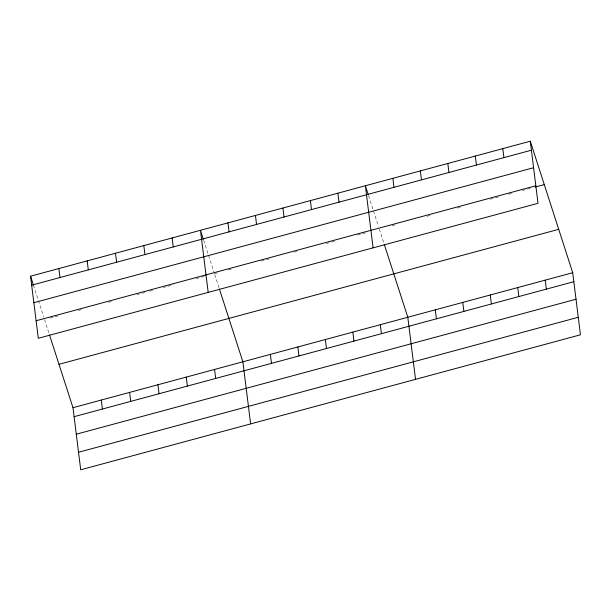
<?xml version="1.0" encoding="UTF-8"?>
<svg xmlns="http://www.w3.org/2000/svg" width="611" height="611" viewBox="0 0 611 611"><rect width="100%" height="100%" fill="white"/><g stroke="black" fill="none" stroke-linecap="round" stroke-linejoin="round"><path stroke-width="0.46" stroke-dasharray="3.06 2.29" d="M50.033 318.11L60.084 315.391M78.353 310.457L82.92 309.227M108.498 302.315L111.24 301.574M136.818 294.67L145.036 292.448M149.603 291.21L153.262 290.225M163.305 287.514L166.963 286.528M167.872 286.276L173.356 284.795M196.192 278.631L204.41 276.409M214.461 273.697L218.127 272.705M228.209 269.986L232.783 268.748M261.187 261.073L269.436 258.85M294.174 252.167L296.915 251.427M326.236 243.506L334.484 241.276M357.389 235.09L365.63 232.867M392.201 225.688L396.783 224.451M427.013 216.286L430.679 215.293M457.249 208.122L461.832 206.885M490.236 199.209L498.477 196.986M508.558 194.26L512.224 193.267M522.298 190.548L532.38 187.829M368.578 195.703L378.499 226.437M379.378 229.156L383.991 243.461M203.669 240.245L213.881 271.887M214.751 274.591L219.082 288.002M33.468 285.23L43.679 316.872M44.55 319.591L49.17 333.896"/><path stroke-width="0.92" d="M530.287 141.21L538.016 203.303L38.287 338.28L30.55 276.195L530.287 141.21L572.713 272.72L580.45 334.805L80.713 469.79L72.984 407.697L49.46 334.79M31.665 285.177L531.402 150.199M33.849 302.697L533.586 167.72M36.102 320.76L535.839 185.775M535.129 187.081L544.286 184.606M58.977 364.301L558.714 229.324M72.984 407.697L572.713 272.72M74.099 416.679L573.836 281.702M76.283 434.207L576.02 299.23M78.529 452.262L578.266 317.285M368.288 194.794L365.37 185.759L373.107 247.845M384.281 244.354L407.804 317.262L415.541 379.355M203.379 239.336L200.461 230.301L208.191 292.386M219.364 288.896L242.888 361.804L250.625 423.897M30.55 276.195L33.468 285.23M545.233 280.144L546.349 289.125M502.8 148.633L503.922 157.623M517.746 287.567L518.861 296.549M475.312 156.057L476.435 165.046M490.259 294.991L491.381 303.973M447.832 163.481L448.948 172.47M462.771 302.414L463.894 311.396M420.345 170.912L421.46 179.894M435.292 309.838L436.407 318.82M392.858 178.336L393.98 187.317M380.317 324.685L381.44 333.667M337.891 193.183L339.006 202.165M352.83 332.109L353.952 341.091M310.403 200.607L311.518 209.588M325.35 339.533L326.465 348.514M282.916 208.03L284.039 217.012M297.863 346.956L298.978 355.938M255.429 215.454L256.551 224.436M270.375 354.38L271.498 363.362M227.949 222.878L229.064 231.859M214.576 369.449L215.691 378.438M172.142 237.946L173.257 246.928M186.256 377.102L187.371 386.083M143.822 245.599L144.944 254.581M157.936 384.747L159.059 393.728M115.502 253.244L116.625 262.226M129.616 392.399L130.739 401.381M87.19 260.897L88.305 269.879M101.296 400.045L102.419 409.026M58.87 268.542L59.985 277.524"/></g></svg>
